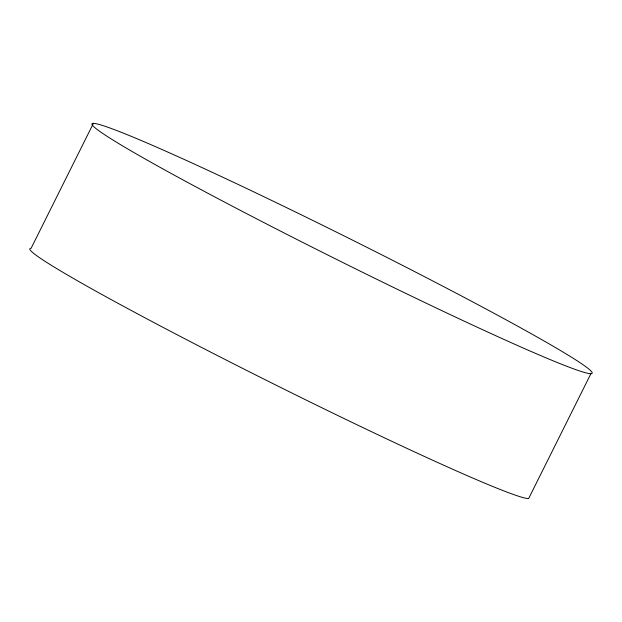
<?xml version="1.0" encoding="UTF-8"?>
<svg xmlns="http://www.w3.org/2000/svg" width="622" height="622" viewBox="0 0 622 622"><rect width="100%" height="100%" fill="white"/><g stroke="black" fill="none" stroke-linecap="round" stroke-linejoin="round"><path stroke-width="0.93" d="M93.362 123.436L31.1 248.318A279.364 12.183 26.5 0 0 254.398 374.32A279.364 12.183 26.5 0 0 528.638 498.564L590.9 373.682A279.364 12.183 26.5 0 0 239.804 185.239A279.364 12.183 26.5 0 0 195.689 186.755A279.364 12.183 26.5 0 0 590.9 373.682"/></g></svg>
